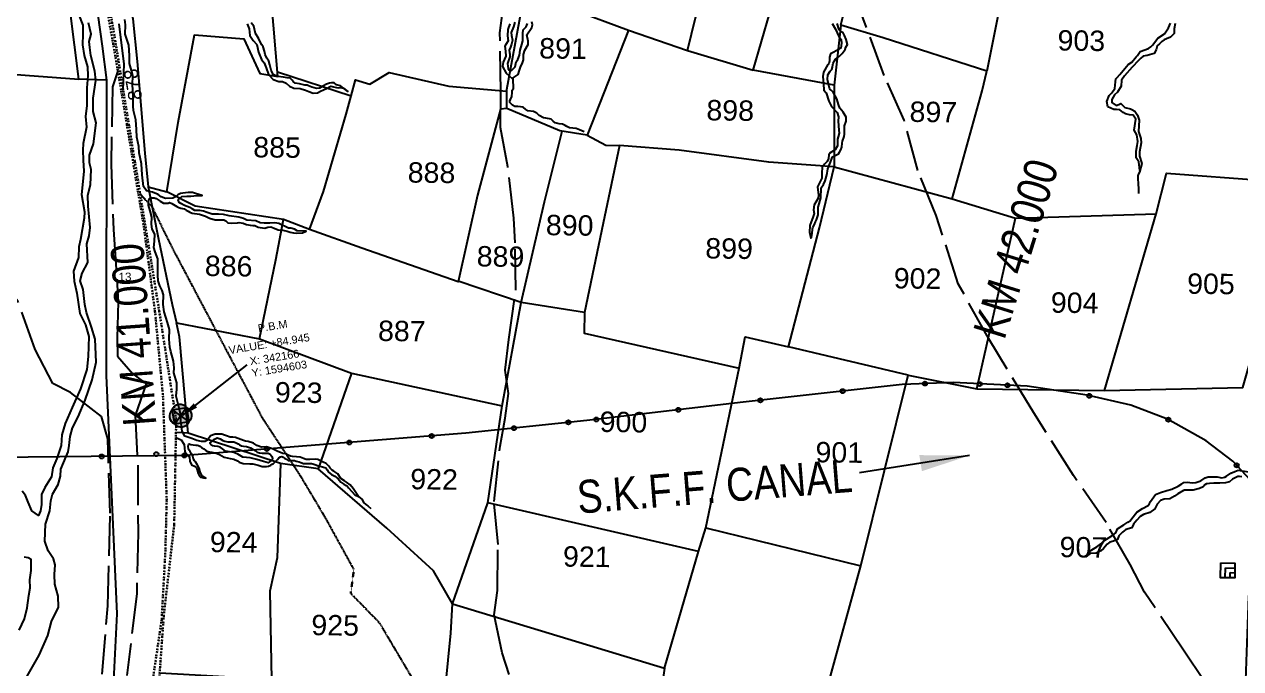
# Model space of a CAD drawing. Header units: inches. Extents: x 304037 to 460575, y 1453943 to 1639883.
# Drawn here: x 341977 to 343449, y 1594297 to 1595077 of the extents above; entities that cross this region are included whole.
import ezdxf

# ---------------------------------------------------------------- set-up
doc = ezdxf.new("R2010")
doc.units = ezdxf.units.IN
doc.header["$MEASUREMENT"] = 0
doc.header["$PDMODE"] = 33
doc.header["$PDSIZE"] = 5
for name, pattern in [('ACAD_ISO02W100', [15, 12, -3]), ('ACAD_ISO07W100', [3, 0, -3]), ('BORDER', [1.75, 0.5, -0.25, 0.5, -0.25, 0, -0.25])]:
    doc.linetypes.add(name, pattern=pattern)
for name, color, linetype in [('cahnige', 6, 'Continuous'), ('CARTTRACK', 30, 'ACAD_ISO02W100'), ('NALA', 4, 'Continuous'), ('pbms', 8, 'Continuous'), ('SQUAREWELL', 5, 'Continuous'), ('SURVEY_BND', 7, 'Continuous'), ('SURVEY_NO', 7, 'Continuous'), ('TEXT', 7, 'Continuous'), ('TITLEBLOCK', 7, 'Continuous'), ('VILLAGE_AREA', 1, 'Continuous'), ('Z LAYER', 7, 'Continuous'), ('zz', 7, 'Continuous')]:
    doc.layers.add(name, color=color, linetype=linetype)
doc.layers.add('FOOTPATH', color=150, linetype='ACAD_ISO07W100', lineweight=30)
doc.layers.add('VILL_BOUNDARY', color=6, linetype='BORDER', lineweight=30)
doc.styles.add('ARIALN', font='ARIALN.TTF')
doc.styles.get("Standard").update_dxf_attribs({"font": 'arial.ttf'})
doc.dimstyles.get("Standard").update_dxf_attribs({"dimtxt": 0.18, "dimasz": 0.18, "dimexe": 0.18, "dimexo": 0.0625, "dimgap": 0.09, "dimtad": 0, "dimtih": 1, "dimtoh": 1, "dimdec": 4, "dimzin": 0, "dimdsep": 46, "dimtxsty": 'Standard', "dimcen": 0.09, "dimadec": 0, "dimazin": 0, "dimtfac": 1, "dimtdec": 4, "dimtofl": 0, "dimtmove": 0, "dimatfit": 3, "dimfxl": 0, "dimtolj": 1, "dimtzin": 0, "dimarcsym": 0})

# ---------------------------------------------------------------- blocks, each defined once
blk = doc.blocks.new('KESAMANENIPALLE')
at = {"layer": 'CARTTRACK'}
for points in [[(481.21, 119.7), (479.54, 114.91), (478.82, 91.58), (479.3, 71.98), (480.42, 50.23), (479.94, 39.37), (480.02, 33.86), (484.51, 28.48), (488.54, 25.35), (485.13, 15.93), (485.67, 0.9), (485.49, -19.45), (484.86, -37.82), (481.54, -62.3)], [(474.12, -61.88), (476.14, -41.28), (477.22, -13.39), (476.78, 9.01), (474.95, 15.69), (465.74, 23.03), (460.44, 25.87), (455.27, 36.13), (450.28, 50.79), (442.9, 60.04), (435.32, 67.26), (431.98, 75.64), (423.47, 80.55)]]:
    blk.add_lwpolyline(points, dxfattribs=at)
at = {"layer": 'NALA'}
for points in [[(469.65, 136.93), (470.85, 133.59), (470.85, 130.93), (470.65, 127.69), (471.14, 124.45), (472.08, 121.1), (472.15, 118.33), (471.82, 114.7), (471.79, 109.4), (471.34, 106.12), (471.53, 102.9), (470.46, 98), (470.4, 96.02), (470.4, 93.02), (470.62, 89.71), (470.23, 86.56), (469.81, 82.65), (470.65, 77.43), (470.56, 75.52), (469.35, 69.14), (468.8, 66.87), (468.67, 63.74), (467.05, 59.55), (467.31, 56.57), (468.06, 53), (468.83, 46.82), (470.46, 43.35), (471.43, 39.91), (471.21, 33.85), (470.72, 29.93), (468.74, 24.11), (466.14, 18.53), (464, 13.81), (462.99, 10.41), (462.7, 7.12), (461.4, 3.22), (460.13, 0.5), (459.64, -2.28), (457.63, -5.42), (456.59, -7.56), (456.56, -10.55), (456.2, -12.43), (455.58, -13.8), (453.6, -12.37), (452.56, -9.78), (451.75, -7.73), (450.78, -6.47)], [(451.14, -62.83), (455.3, -55.86), (457.93, -50.02), (459.09, -45.83), (461.31, -41.54), (461.19, -38.17), (460.24, -34.55), (460.24, -31.68), (460.45, -28.77), (459.96, -26.92), (458.4, -24.46), (457.45, -21.58), (457.7, -16.44), (459.02, -12.46), (459.43, -9.5), (459.92, -7.45), (461.69, -4.61), (462.43, -2.07), (462.51, 0.07), (464.2, 3.79), (464.78, 5.23), (465.1, 7.16), (465.43, 9.83), (466.22, 12.42), (467.95, 15.77), (470.09, 20.7), (472.31, 26.8), (473.54, 32.1), (473.38, 39.04), (472.31, 42.62), (470.83, 47.09), (470.42, 49.56), (469.93, 54.06), (469.1, 56.69), (469.72, 58.91), (471.45, 62.12), (471.2, 67.81), (471.99, 70.16), (472.32, 72.66), (471.74, 79.11), (471.74, 82.43), (472.59, 85.47), (472.84, 90.11), (472.31, 92.19), (472.35, 94.45), (473.66, 97.86), (474.45, 104.21), (473.67, 107.54), (473.67, 111.65), (474.53, 116.93), (474.29, 119.68), (473.13, 124.49), (472.93, 126.87), (472.72, 128.71), (473.3, 130.85), (472.56, 134.26)], [(449.32, -48.22), (450.97, -44.9), (451.89, -41.61), (452.4, -37.92), (452.84, -35.58), (452.71, -33.17), (453.16, -30.39), (453.25, -27.04), (452.36, -26.5), (451.1, -26.28)]]:
    blk.add_lwpolyline(points, dxfattribs=at)
at = {"layer": 'SURVEY_BND'}
for points in [[(469.6, 267.02), (466.35, 235.82), (463.35, 222.23), (468.54, 184.55), (472.23, 161.78), (476.61, 127.25), (477.76, 116.95), (469.47, 117.35), (466.01, 147.69), (464.22, 173.22), (461.92, 196.91), (459.79, 220.53), (458.46, 234.97)], [(438.88, 150.52), (430.4, 120.75), (469.47, 117.35)], [(477.76, 116.95), (476.49, 28.07), (478.82, -43.75), (477.31, -67.77), (487.68, -74.18)]]:
    blk.add_lwpolyline(points, dxfattribs=at)
at = {"layer": 'VILL_BOUNDARY'}
blk.add_lwpolyline([(399.19, 495.64), (394.46, 460.32), (420.8, 413.01), (431.93, 392.77), (447.53, 337.02), (471.46, 328.43), (477.22, 305.4), (478.63, 295.32), (479.78, 264.29), (469.54, 237.54), (464.43, 220.95), (470.43, 190.28), (475.01, 159.65), (477.08, 145.6), (481.21, 119.7), (483.73, 103.56), (488.4, 72.93), (491.45, 47.24), (493.52, 21.71), (494.24, -9.74), (493.61, -25.59), (492.26, -45.59), (487.68, -74.18)], dxfattribs=at)
at = {"layer": 'SURVEY_NO'}
blk.add_text('13', height=2.5, dxfattribs=at).set_placement((480.62, 56.44))
blk = doc.blocks.new('KANUPURUPALLE')
at = {"layer": 'CARTTRACK'}
for points in [[(-394.23, -526.87), (-396.3, -520.6), (-398.89, -509.41), (-397.93, -502.26), (-398, -488.7), (-399.33, -476.11), (-397.78, -459.82), (-396.38, -451.58), (-395.56, -444.28), (-396.6, -437.43), (-395.64, -428.44), (-393.78, -413.86), (-394.15, -399.93), (-394.6, -392.72), (-396.59, -377.68), (-398.96, -366.12), (-398.96, -355.65), (-399.47, -338.25), (-397.7, -323.08)], [(-509.9, -356.68), (-509.73, -349), (-511.91, -333.02), (-514.82, -316.68), (-517.99, -298.82), (-521.16, -285.43), (-522.59, -275.72), (-524.6, -269.29), (-526.18, -262.75), (-526.18, -257.68), (-523.12, -249.14), (-518.89, -236.2), (-514.45, -225.65), (-510.32, -214.83), (-504.83, -203.54), (-494.68, -182.59), (-489.82, -167.4), (-483.89, -142.75), (-481.99, -135.47)], [(-189.9, -526.24), (-196.18, -517.1), (-207.86, -500.21), (-212.23, -492.1), (-219.47, -479.85), (-229.23, -466.14), (-241.13, -447.9), (-254.66, -426.3), (-263.81, -410.23), (-270.58, -390.3), (-276.17, -377.14), (-280.41, -362.35), (-286.41, -349.26), (-295.16, -326.44)]]:
    blk.add_lwpolyline(points, dxfattribs=at)
at = {"layer": 'FOOTPATH', "ltscale": 0.001}
blk.add_lwpolyline([(-389.96, -588.21), (-392.76, -578.75), (-402.7, -560.07), (-412.64, -542.55), (-421.54, -530.19), (-432.53, -512.21), (-441.06, -503.69), (-440.24, -496.68), (-448.9, -481.43), (-456.5, -469.05), (-467.72, -452.47), (-481.07, -428.09), (-494.99, -402.59), (-500.89, -390.95), (-504.52, -387.12)], dxfattribs=at)
at = {"layer": 'NALA'}
for points in [[(-396.56, -335.63), (-397.19, -337.29), (-397.19, -339.18), (-397.05, -340.59), (-397.97, -342.15), (-397.78, -343.61), (-397.68, -345.17), (-398.36, -346.92), (-398.55, -348.18), (-397.43, -350.08), (-395.73, -351.65), (-394.85, -351.07), (-393.98, -350.44), (-393.59, -349.22), (-393.2, -348.05), (-392.86, -347.32), (-392.47, -346.16), (-392.47, -344.55), (-392.08, -343.24), (-391.1, -341.63), (-391.1, -340.61), (-391.59, -338.76), (-390.12, -336.63), (-389.93, -335.85), (-390.12, -334.93)], [(-301.94, -334.17), (-300.92, -335.91), (-299.86, -338.05), (-299.23, -338.86), (-299.06, -339.98), (-299.25, -341.4), (-301.32, -342.64), (-302.25, -343.19), (-302.59, -344.14), (-302.57, -345.23), (-302.74, -346.11), (-302.97, -346.28), (-304.26, -348.6), (-304.41, -349.81), (-304.18, -352.01), (-304.12, -353.81), (-303.44, -354.66), (-302.59, -357.06), (-301.81, -358.6), (-300.08, -360.36), (-299.65, -361.61), (-299.78, -362.93), (-299.48, -365.54), (-299.46, -366.41), (-299.65, -367.51), (-299.89, -368.23), (-299.84, -369.44), (-299.84, -370.14), (-300.56, -371.35), (-301.94, -372.22), (-302.32, -372.84), (-302.42, -373.9), (-302.81, -374.77), (-303.56, -375.56), (-304.31, -376.6), (-304.35, -378.21), (-304.35, -379.75), (-305.15, -381.49), (-305.53, -382.32), (-305.26, -384.74), (-305.32, -385.61), (-305.98, -386.77), (-306.46, -387.62), (-306.65, -389.08), (-306.44, -390.16), (-306.68, -390.99), (-307.69, -393.72), (-307.75, -395.7), (-307.31, -397.41), (-307.12, -397.24), (-306.91, -396.08), (-306.91, -394.81), (-306.76, -394.23), (-306.34, -393.41), (-305.97, -392.64), (-305.7, -391.99), (-305.28, -390.54), (-305.28, -389.23), (-305.28, -388.23), (-305.03, -387.3), (-304.54, -385.54), (-304.54, -384.65), (-304.5, -383.53), (-304.47, -382.62), (-303.84, -381.6), (-303.31, -380.51), (-303.12, -379.84), (-303, -379.16), (-302.8, -378.21), (-302.72, -377.67), (-302.59, -377), (-302.24, -375.97), (-301.87, -375), (-301.73, -374.68), (-301.51, -373.87), (-301.26, -373.45), (-300.67, -373.15), (-299.57, -372.56), (-299.21, -372.01), (-298.81, -371.29), (-298.53, -370.57), (-298.49, -369.32), (-298.38, -368.74), (-297.96, -367.43), (-297.88, -366.7), (-297.88, -365.11), (-297.88, -364.22), (-297.45, -362.91), (-297.39, -362.28), (-297.39, -361.68), (-298.36, -360.2), (-299.27, -359.09), (-299.72, -357.99), (-299.95, -357.29), (-300.19, -356.3), (-300.74, -355.43), (-301.37, -354.45), (-301.96, -353.86), (-302.24, -353.61), (-302.43, -353.27), (-303.04, -350.66), (-303.02, -349.33), (-302.28, -348.2), (-301.85, -347.72), (-301.64, -347.06), (-301.56, -346.38), (-301.43, -345.83), (-301.05, -345.17), (-300.75, -344.69), (-300.31, -344.31), (-299.74, -343.86), (-299.33, -343.46), (-298.89, -342.97), (-298.02, -341.86), (-297.75, -341.16), (-297.33, -340.34), (-297.73, -338.91), (-298.21, -337.71), (-298.62, -336.96), (-299.19, -336.6), (-299.82, -336.05), (-300.48, -334.2)], [(-210.9, -376.26), (-211.3, -373.71), (-212.05, -372.46), (-212.05, -370.58), (-211.8, -368.91), (-211.68, -367.66), (-211.93, -365.78), (-212.72, -364.36), (-212.3, -361.17), (-213.14, -359.96), (-214.23, -359.88), (-215.35, -359.59), (-216.02, -359.25), (-217.02, -358.5), (-218.03, -358.42), (-218.82, -358.42), (-220.57, -357.67), (-220.87, -356.08), (-220.28, -354.33), (-219.45, -353.45), (-218.61, -352.2), (-218.44, -350.2), (-218.32, -349.37), (-217.94, -348.95), (-217.15, -348.07), (-214.8, -345.11), (-213.68, -344.44), (-212.42, -342.82), (-212.09, -342.4), (-211.34, -341.19), (-208.92, -340.27), (-208.16, -339.81), (-207.7, -339.36), (-206.16, -337.23), (-204.28, -335.93), (-203.06, -334.2), (-202.56, -332.74)], [(-179.79, -465.87), (-180.45, -465.82), (-180.91, -465.82), (-182.47, -466.58), (-183.39, -467.38), (-184.56, -467.67), (-186.23, -467.84), (-187.94, -467.88), (-189.19, -467.96), (-190.07, -468.09), (-190.61, -468.38), (-191.11, -469), (-192.16, -469.5), (-193.99, -469.96), (-195.54, -470.05), (-196.5, -470.05), (-196.88, -470.13), (-198.46, -471.13), (-199.42, -471.8), (-200.8, -472.59), (-202.47, -472.76), (-203.52, -473.18), (-204.52, -474.22), (-205.23, -475.64), (-206.66, -476.77), (-208.46, -477.31), (-209.46, -477.9), (-210.42, -479.07), (-211.38, -480.23), (-211.88, -481.32), (-213.59, -481.86), (-214.6, -482.61), (-215.64, -483.7), (-216.07, -484.8), (-217.15, -485.34), (-218.24, -485.59), (-219.03, -486.18), (-220.12, -487.51), (-220.87, -488.18), (-222.25, -488.93), (-224, -489.05), (-225.3, -490.01), (-224.04, -488.26), (-222.04, -487.01), (-220.95, -486.13), (-219.99, -485.26), (-217.66, -483.76), (-216.57, -482.8), (-216.03, -481.67), (-214.23, -480.46), (-213.02, -479.63), (-212.39, -479.25), (-211.93, -478.58), (-210.42, -476.73), (-208.83, -475.6), (-207.16, -474.64), (-206.79, -474.06), (-206.45, -473.52), (-205.03, -471.38), (-203.56, -470.8), (-201.69, -470.18), (-200.22, -469.76), (-198.43, -468.88), (-197.38, -468.13), (-196.8, -467.76), (-195.71, -467.67), (-194.34, -467.8), (-193.21, -467.76), (-192.33, -467.46), (-191.79, -467.17), (-190.49, -466.3), (-189.62, -466), (-187.82, -465.96), (-186.99, -466), (-185.61, -466.21), (-184.77, -466.09), (-184.23, -465.75), (-183.04, -464.86), (-181.83, -464.32), (-180.87, -463.95), (-177.86, -464.36)], [(-201.14, -332.89), (-201.43, -334.39), (-201.43, -335.81), (-202.43, -336.93), (-203.6, -337.43), (-204.31, -337.72), (-205.02, -338.22), (-205.65, -338.85), (-206.36, -339.48), (-206.58, -340.66), (-207.16, -341.79), (-209.21, -342.33), (-210.42, -342.62), (-211.13, -343.21), (-211.8, -343.83), (-213.63, -345.88), (-215.81, -348.46), (-216.65, -349.74), (-216.77, -351.49), (-217.77, -353.29), (-218.69, -354.08), (-219.4, -355.45), (-219.4, -356.29), (-218.15, -357.16), (-217.36, -356.87), (-216.77, -356.62), (-215.56, -357.79), (-213.97, -358.17), (-213.56, -358.29), (-212.6, -358.75), (-211.84, -359.92), (-211.3, -361.38), (-211.43, -363.05), (-211.47, -364.8), (-210.8, -366.83), (-210.67, -368.12), (-211.13, -370.71), (-211.09, -371.96), (-210.38, -374.13), (-211.01, -376.69), (-211.43, -377.4), (-211.55, -377.9), (-211.47, -378.4), (-211.47, -378.98), (-211.38, -379.77), (-211.34, -380.19), (-211.22, -381.57), (-211.22, -382.61), (-211.22, -382.99)], [(-439.2, -475.22), (-440.78, -472.81), (-441.71, -471.73), (-442.78, -471.05), (-443.3, -470.65), (-444.43, -469.92), (-445.38, -468.61), (-446.54, -467.87), (-446.98, -467.56), (-447.59, -467), (-448.01, -466.42), (-448.77, -465.6), (-449.71, -465.26), (-451.28, -464.49), (-451.84, -464.39), (-453.63, -464.48), (-454.74, -464.48), (-455.49, -464.21), (-456.51, -463.88), (-457.55, -463.75), (-458.72, -463.65), (-459.35, -463.55), (-459.99, -463.26), (-460.73, -462.95), (-461.56, -462.85), (-463.29, -462.18), (-464.66, -461.47), (-466.35, -460.92), (-467.83, -461.1), (-469.27, -460.56), (-470.22, -459.92), (-471.79, -459.45), (-472.56, -459.35), (-473.16, -459.12), (-475.58, -458.3), (-476.35, -458.22), (-477.13, -458.2), (-478.24, -457.91), (-478.78, -457.68), (-479.57, -457.4), (-481.02, -457.37), (-481.51, -457.37), (-482.92, -457.91), (-483.74, -459.18), (-484.44, -459.59), (-485.47, -459.64), (-486.88, -459.33), (-488.32, -458.8), (-490.46, -458.12), (-491.24, -456.68), (-491.69, -453.59), (-491.67, -451.94), (-492.24, -449.88), (-493.16, -446.44), (-492.96, -444.36), (-492.96, -442.46), (-493.87, -439.56), (-493.87, -438.1), (-494.09, -436.09), (-494.85, -433.3), (-495.24, -432.04), (-495.39, -429.69), (-495.39, -426.79), (-495.97, -424.74), (-496.47, -423.17), (-497.02, -421.66), (-497.3, -419.54), (-497.3, -416.7), (-497.64, -415.42), (-498.38, -413.99), (-498.85, -412.52), (-498.98, -410.85), (-499.03, -407.86), (-499.08, -406.11), (-499.84, -404.09), (-500.29, -402.81), (-500.08, -400.88), (-500.05, -398.83), (-500.83, -397.42), (-501.02, -395.93), (-501.02, -393.87), (-501.54, -392.05), (-501.99, -390.33), (-501.99, -389.39), (-501.83, -388.47), (-501.33, -388.21), (-500.36, -388.21), (-499.79, -388.39), (-498.64, -389.1), (-497.67, -389.7), (-496.28, -389.65), (-495.84, -389.47), (-495.19, -389.73), (-494.64, -390.07), (-493.72, -390.59), (-493.09, -390.93), (-492.52, -391.11), (-491.53, -391.27), (-490.9, -391.63), (-490.35, -391.92), (-489.9, -392.26), (-489.17, -392.52), (-486.96, -392.82), (-485.24, -393.34), (-484.09, -393.94), (-482.34, -394.36), (-481.11, -394.36), (-479.88, -394.36), (-479.22, -394.67), (-478.65, -395.27), (-477.47, -395.27), (-475.8, -395.22), (-475.3, -395.12), (-474.12, -395.22), (-473.44, -395.56), (-473.13, -395.64), (-472.11, -395.87), (-471.25, -395.87), (-470.7, -395.93), (-469.71, -396.34), (-469.16, -396.5), (-467.78, -396.63), (-466.84, -396.32), (-466.01, -396.24), (-465.01, -396.61), (-463.83, -397.05), (-462.5, -397.21), (-461.22, -397.49), (-460.28, -397.7), (-459.36, -397.94), (-458.42, -397.96), (-456.7, -397.83), (-455.57, -397.36), (-458.26, -397.34), (-459.02, -396.79), (-460.15, -396.53), (-460.85, -396.53), (-463.68, -395.27), (-464.8, -395.09), (-466.27, -395.17), (-468.02, -395.2), (-469.17, -395.09), (-470.42, -394.54), (-473.09, -394.39), (-474.09, -393.94), (-475.45, -393.55), (-478.31, -393.15), (-479.99, -392.78), (-481.4, -392.71), (-483.28, -392.71), (-484.75, -392.26), (-485.87, -391.9), (-486.97, -391.74), (-488.41, -391.69), (-489.19, -391.3), (-489.92, -390.9), (-490.63, -390.62), (-491.42, -390.33), (-492.54, -389.78), (-493.01, -389.47), (-493.32, -388.63), (-492.7, -388.03), (-492.28, -387.64), (-490.79, -387.56), (-489.61, -387.51), (-487.86, -387.32), (-486.32, -387.27), (-488.23, -386.75), (-489.17, -386.46), (-490.47, -386.46), (-491.96, -386.65), (-492.64, -386.8), (-493.46, -387.19), (-493.95, -387.74), (-494.95, -388.21), (-497.04, -388.29), (-498.35, -387.85), (-499.21, -387.17), (-500.93, -386.54), (-502.66, -386.18), (-503.54, -384.9), (-503.98, -381.48), (-504.24, -378.19), (-504.95, -375.04), (-505.11, -373.15), (-505.76, -370.39), (-505.84, -368.19), (-506.05, -365.34), (-506.78, -362.55), (-506.94, -361.3), (-506.94, -357.98), (-507.23, -355.05), (-507.12, -352.32), (-507.57, -350.78), (-508.19, -348.77), (-508.19, -346.45), (-508.43, -343.4), (-509.53, -340.14), (-509.53, -337.45), (-509.71, -335.84)], [(-473.8, -336.63), (-473.2, -338.14), (-472.91, -340.02), (-471.95, -341.49), (-470.85, -342.64), (-470.32, -344.89), (-469.41, -347.09), (-468.63, -348.08), (-468.02, -349.5), (-467.26, -351.46), (-465.9, -352.93), (-464.23, -353.45), (-463.11, -353.45), (-462.09, -353.89), (-461.12, -354.81), (-459.84, -355.36), (-457.9, -355.49), (-456.41, -355.9), (-455.34, -356.27), (-454.11, -356.79), (-452.83, -356.66), (-451.97, -356.14), (-450.22, -355.36), (-448.91, -354.63), (-448.13, -354.84), (-447.29, -355.05), (-446.61, -355.05), (-446.19, -355.02), (-445.23, -355.21), (-443.95, -356.15), (-446.12, -354.55), (-447.24, -354.21), (-447.95, -353.64), (-448.73, -353.61), (-449.38, -353.8), (-450.2, -354.06), (-451.32, -354.71), (-452.29, -355.26), (-453.1, -355.42), (-454.48, -355.05), (-455.53, -354.63), (-455.87, -354.42), (-456.6, -354.4), (-458.16, -354.11), (-459.39, -353.85), (-459.99, -353.45), (-460.28, -353.01), (-460.93, -352.49), (-461.77, -352.36), (-462.9, -352.2), (-464.57, -352.02), (-465.35, -351.76), (-465.96, -351.39), (-466.56, -350.19), (-466.9, -348.6), (-467.21, -347.5), (-467.89, -346.67), (-468.39, -345.62), (-468.52, -344.58), (-468.99, -343.38), (-469.36, -342.78), (-469.86, -341.84), (-470.4, -340.82), (-471.24, -339.46), (-471.77, -337.35), (-472.6, -336.38)], [(-395.1, -335.06), (-395.49, -336.46), (-396.18, -338.11), (-396.03, -339.07), (-395.7, -340.43), (-396.06, -341.54), (-396.33, -342.5), (-396.66, -343.39), (-396.57, -343.99), (-396.45, -344.47), (-396.45, -345.31), (-397.11, -347.29), (-397.05, -348.01), (-396.87, -348.88), (-396.63, -349.18), (-395.97, -349.3), (-395.49, -348.91), (-394.89, -348.23), (-394.56, -346.76), (-394.08, -346.07), (-393.66, -344.81), (-393.48, -343.31), (-392.97, -341.59), (-392.73, -340.57), (-392.73, -339.49), (-392.73, -338.41), (-392.7, -337.27), (-391.8, -336.43), (-391.41, -335.42)], [(-374.3, -367.01), (-375.7, -366.5), (-376.74, -366.1), (-377.71, -366.04), (-378.67, -365.96), (-379.42, -365.59), (-379.93, -365.24), (-380.71, -364.92), (-381.75, -364.84), (-382.93, -364.52), (-383.47, -364.03), (-384.06, -363.5), (-385.64, -363.23), (-386.34, -363.1), (-387.65, -362.43), (-388.28, -361.74), (-389.27, -361.26), (-390.96, -361.13), (-391.6, -360.7), (-392.32, -360.03), (-393.9, -359.9), (-394.79, -359.9), (-395.46, -359.49), (-396.32, -358.77), (-396.26, -358.13), (-396.02, -357.65), (-395.73, -356.95), (-395.62, -355.81), (-395.65, -355.14), (-395.27, -354.61), (-395.24, -353.94), (-395.27, -353.54), (-395.41, -352.81), (-395.42, -351.45)], [(-493.07, -458.52), (-491.48, -459.17), (-490.58, -460.61), (-490.48, -461.68), (-490.41, -462.66), (-490.1, -463.3), (-489.3, -463.79), (-488.94, -464.28), (-488.84, -465.42), (-488.32, -466.56), (-487.45, -466.9), (-487.01, -467.31), (-486.77, -467.67), (-486.7, -468), (-486.39, -469.08), (-485.92, -469.86), (-485.62, -470.07), (-484.8, -470.27), (-484.08, -470.39), (-485.21, -469.78), (-485.74, -468.59), (-486.11, -467.43), (-486.34, -467.04), (-486.65, -466.43), (-487.24, -465.67), (-487.5, -465.32), (-487.83, -464.9), (-488.12, -463.73), (-488.47, -463.2), (-488.84, -462.63), (-489.14, -462.19), (-489.28, -461.85), (-489.38, -461.1), (-489.33, -460.7), (-489.27, -460.51), (-489.12, -460.33), (-488.61, -460.53), (-487.93, -460.67), (-487.17, -460.69), (-486.8, -460.72), (-486.42, -460.79), (-485.98, -461.05), (-485.47, -461.37), (-484.84, -461.8), (-484.23, -462.26), (-483.79, -462.47), (-482.86, -462.68), (-482.43, -462.68), (-481.12, -463.02), (-480.41, -463.24), (-480.13, -463.35), (-478.8, -464.14), (-477, -464.55), (-475.92, -464.74), (-474.86, -465.12), (-474.33, -465.53), (-473.79, -465.71), (-473.14, -465.89), (-471.23, -465.97), (-470.33, -466.03), (-468.75, -466.37), (-467.59, -466.71), (-466.33, -466.74), (-465.74, -466.64), (-465.1, -466.35), (-464.71, -466.05), (-464.23, -465.79), (-463.07, -464.63), (-462.76, -464.09), (-462.2, -463.85), (-461.83, -463.75), (-461.43, -463.89), (-460.93, -464.25), (-460.44, -464.53), (-459.96, -464.83), (-459.67, -464.89), (-459.21, -464.89), (-458.13, -464.89), (-457.59, -465.01), (-456.77, -465.23), (-456.22, -465.43), (-455.48, -465.66), (-454.73, -465.66), (-454.21, -465.66), (-453.86, -465.66), (-453.16, -465.66), (-452.69, -465.77), (-451.84, -466.03), (-451.11, -466.36), (-449.82, -466.56), (-448.85, -466.89), (-448.46, -467.43), (-448.07, -468.16), (-447.2, -468.81), (-446.22, -469.27), (-445.22, -470.1), (-444.38, -471.01), (-443.55, -471.62), (-442.8, -472.01), (-442.42, -472.27), (-442.11, -472.65), (-440.26, -474.66), (-439.2, -475.22), (-438.12, -476.04), (-437.64, -476.95), (-436.94, -477.51), (-436.43, -477.88), (-435.52, -478.7)]]:
    blk.add_lwpolyline(points, dxfattribs=at)
blk.add_lwpolyline([(-464.69, -464.76), (-465.83, -465.6), (-467.25, -465.31), (-469.17, -464.7), (-471.11, -464.21), (-473.32, -464.04), (-474.83, -463.25), (-475.94, -462.73), (-478.41, -462.35), (-479.31, -461.74), (-480.04, -461.25), (-480.73, -461.05), (-481.63, -460.99), (-482.21, -460.84), (-482.8, -460.5), (-483.06, -460.06), (-481.75, -458.93), (-481.31, -458.67), (-480.94, -458.52), (-480.04, -458.73), (-479.22, -459.22), (-478.64, -459.45), (-477.8, -459.62), (-476.75, -459.62), (-476.03, -459.62), (-475.3, -459.89), (-474.72, -460.21), (-474.37, -460.41), (-473.76, -460.7), (-473.18, -460.84), (-472.31, -460.93), (-471.7, -461.08), (-471.09, -461.31), (-470.65, -461.54), (-469.55, -462.18), (-469.08, -462.53), (-468.44, -462.7), (-467.69, -462.82), (-466.52, -462.82), (-465.86, -462.79), (-465.27, -463.11), (-465.01, -463.43), (-464.84, -463.72), (-464.58, -464.36)], close=True, dxfattribs=at)
at = {"layer": 'SQUAREWELL'}
for points in [[(-185.61, -491.24), (-181.45, -491.24), (-181.45, -495.65), (-185.61, -495.65)], [(-184.22, -492.72), (-181.45, -492.72), (-181.45, -495.65), (-184.22, -495.65)], [(-182.79, -494.1), (-181.45, -494.1), (-181.45, -495.65), (-182.79, -495.65)]]:
    blk.add_lwpolyline(points, close=True, dxfattribs=at)
at = {"layer": 'SURVEY_BND'}
for points in [[(-523.02, -260.37), (-518.36, -281.01), (-515.68, -295.96), (-512.89, -308.35), (-509.02, -327.65), (-507.35, -335.62), (-505.9, -348.2), (-503.33, -375.04), (-502.19, -385.01), (-496.7, -386.31), (-493.61, -365.94), (-489.15, -340.09), (-474.7, -341.03), (-469.88, -351.23), (-464.57, -352.02), (-466.71, -329.96), (-469.54, -302.6), (-470.18, -297.42), (-491.27, -294.09), (-490.68, -286.67), (-487.46, -273.9)], [(-299.34, -334.72), (-301.04, -352.31), (-324.92, -348.28), (-320.26, -331.37), (-319.2, -318.84), (-329.69, -315.47), (-323.72, -296.08), (-318.14, -297.05), (-316.58, -285.8), (-313.2, -268.15), (-311.86, -258.21)], [(-254.01, -291.49), (-250.09, -314.2), (-256.32, -347.62), (-286.9, -338.21), (-299.34, -334.72), (-295.33, -316.57), (-291.86, -299.8), (-286.08, -270.74), (-283.53, -258.51)], [(-357.53, -284.24), (-364.97, -316.68), (-365.83, -321.06), (-373.98, -319.04), (-378.18, -331.12), (-361.73, -336.99), (-344.3, -342.77), (-337.46, -312.95), (-329.69, -315.47)], [(-265.98, -385.27), (-247.23, -390.7), (-205.94, -388.85), (-203.12, -376.92), (-174.14, -378.63), (-175.25, -347.78), (-174.62, -320.8), (-174.43, -309.56), (-203.12, -305.29)], [(-361.73, -336.99), (-373.45, -368), (-381.45, -366.81), (-397.12, -360.47), (-397.25, -354.93), (-391.42, -320.75), (-390.41, -316.57), (-386.89, -317.27)], [(-344.3, -342.77), (-324.92, -348.28)], [(-301.04, -352.31), (-300.72, -376.31), (-265.98, -385.27), (-257.54, -353.39), (-256.32, -347.62)], [(-464.7, -350.66), (-442.88, -357.44), (-441.72, -352.64), (-437.44, -353.92), (-431.88, -350.39), (-414.28, -354.21), (-397.24, -355.39)], [(-397.12, -360.47), (-398.96, -360.7), (-405.39, -386.15), (-410.78, -411.65), (-439.2, -402.11), (-454.68, -396.85), (-450.7, -385.59), (-444.34, -362.78), (-442.88, -357.44)], [(-392.13, -417.49), (-385.68, -387.79), (-380.81, -366.91)], [(-373.45, -368), (-367.89, -370.9), (-363.85, -370.94), (-368.35, -393.79), (-373.49, -420.19), (-392.13, -417.49)], [(-373.49, -420.19), (-373.56, -426.24), (-327.81, -435.97), (-326.2, -426.65), (-313.45, -429.45), (-304.78, -394.39), (-300.72, -376.31), (-319.96, -375.25), (-346.37, -372.09), (-363.85, -370.94)], [(-220.4, -441.06), (-179.79, -439.63), (-172.19, -411.32), (-174.14, -378.63)], [(-502.19, -385.01), (-498.92, -400.28), (-494.67, -419.51), (-493.35, -424.86), (-468.92, -429.21), (-464.45, -405.89), (-462.26, -394.06)], [(-454.68, -396.85), (-462.26, -394.06), (-488.28, -390.41), (-496.7, -386.31)], [(-257.97, -441.06), (-220.4, -441.06), (-205.94, -388.85)], [(-278.22, -437.36), (-257.97, -441.06), (-247.23, -390.7)], [(-468.92, -429.21), (-441.76, -438.96), (-397.31, -447.93), (-392.13, -417.49), (-410.74, -411.45)], [(-441.76, -438.96), (-451.1, -467.16), (-462.25, -465.8), (-489.44, -457.27), (-492.38, -428.97), (-493.35, -424.86)], [(-337.01, -483.02), (-291.37, -493.6), (-278.22, -437.36), (-313.45, -429.45)], [(-339.06, -489.99), (-337.01, -483.02), (-327.81, -435.97)], [(-169.84, -440.64), (-173.82, -478.02), (-177.32, -500.98), (-177.91, -525.66), (-178.56, -551.65), (-234.44, -537.99), (-235.68, -542.12), (-266.36, -536.39), (-301.61, -532.91), (-291.37, -493.6)], [(-411.13, -506.35), (-401.12, -476.51), (-397.31, -447.93)], [(-489.44, -457.27), (-493.06, -457.06)], [(-462.25, -465.8), (-462.85, -493.53), (-464.8, -503.37), (-464.05, -529.37), (-496.88, -527.93)], [(-464.05, -529.37), (-428.47, -535.39), (-413.44, -537.81), (-411.54, -514.98), (-411.13, -506.35), (-416.8, -496.7), (-430.71, -484.35), (-451.1, -467.16)], [(-348.6, -524.46), (-339.06, -489.99), (-401.12, -476.51)], [(-411.13, -506.35), (-348.6, -524.46), (-351.12, -543.98), (-350.43, -596.49)]]:
    blk.add_lwpolyline(points, dxfattribs=at)
at = {"layer": 'VILL_BOUNDARY'}
blk.add_lwpolyline([(-601.69, 24.1), (-605.93, -26.65), (-576.37, -75.99), (-566.89, -91.98), (-548.31, -145.96), (-523.97, -154.48), (-515.52, -182.82), (-512.3, -215.83), (-522.09, -240.29), (-525.48, -248.68), (-528.18, -259.47), (-519.9, -301.81), (-512.47, -342.1), (-506.22, -377.52), (-498.45, -421.39), (-493.04, -453.44), (-493.2, -484.25), (-495.9, -510.9), (-497.42, -537.2)], dxfattribs=at)
blk.add_lwpolyline([(-601.69, 24.1), (-605.93, -26.65), (-576.37, -75.99), (-566.89, -91.98), (-548.31, -145.96), (-523.97, -154.48), (-515.52, -182.82), (-512.3, -215.83), (-522.09, -240.29), (-525.48, -248.68), (-528.18, -259.47), (-519.9, -301.81), (-512.47, -342.1), (-506.22, -377.52), (-498.45, -421.39), (-493.04, -453.44), (-493.2, -484.25), (-495.9, -510.9), (-497.42, -537.2)], dxfattribs=at)
at = {"layer": 'SURVEY_NO'}
for s, p in [('903', (-235.62, -341.25)), ('891', (-387.86, -345.64)), ('898', (-338.5, -363.18)), ('897', (-278.81, -362.82)), ('885', (-471.47, -375.85)), ('888', (-426, -382.66)), ('890', (-385.2, -397.58)), ('899', (-338.27, -403.79)), ('889', (-405.39, -407.05)), ('886', (-485.22, -410.94)), ('902', (-282.79, -411.84)), ('905', (-196.58, -412.25)), ('904', (-236.55, -418.36)), ('887', (-434.09, -429.35)), ('923', (-464.14, -447.84)), ('900', (-368.62, -455.22)), ('901', (-305.09, -463.29)), ('922', (-424.02, -472.82)), ('907', (-233, -490.21)), ('924', (-482.65, -492.1)), ('921', (-378.85, -494.96)), ('925', (-452.5, -516.12))]:
    blk.add_text(s, height=6, dxfattribs=at).set_placement(p)
blk.add_text('878', height=4, rotation=100.7366, dxfattribs=at).set_placement((-504.23, -359.16))

msp = doc.modelspace()

# ---------------------------------------------------------------- hatches: boundary and pattern name
at = {"layer": 'pbms'}
h = msp.add_hatch(color=256, dxfattribs=at)
h.set_gradient(color1=(31, 17, 238), color2=(36, 21, 239), one_color=1, tint=0.51, name='CYLINDER')
h.paths.add_polyline_path([(342156.4, 1594610.5, 0.496905), (342159.3, 1594593.1)])
h.paths.add_polyline_path([(342156.4, 1594610.5), (342173.8, 1594613.3, 0.614852)])
h.paths.add_polyline_path([(342173.8, 1594613.3), (342176.6, 1594595.9, 0.494298)])
h.paths.add_polyline_path([(342159.3, 1594593.1, 0.585376), (342176.6, 1594595.9)])
h = msp.add_hatch(color=256, dxfattribs=at)
h.set_gradient(color1=(67, 190, 65), color2=(71, 191, 69), one_color=1, tint=0.51, name='CYLINDER')
h.paths.add_polyline_path([(342166.5, 1594603.2), (342173.8, 1594613.3), (342156.4, 1594610.5)])
h.paths.add_polyline_path([(342159.3, 1594593.1), (342166.5, 1594603.2), (342156.4, 1594610.5)])
h.paths.add_polyline_path([(342159.3, 1594593.1), (342176.6, 1594595.9), (342166.5, 1594603.2)])
h.paths.add_polyline_path([(342176.6, 1594595.9), (342173.8, 1594613.3), (342166.5, 1594603.2)])

# ---------------------------------------------------------------- linework, layer by layer
msp.add_lwpolyline([(342173.8, 1594613.3), (342159.3, 1594593.1)])
at = {"color": 1}
for p in [(342967.2, 1594633.2), (342967.2, 1594633.2), (343066.7, 1594642.3), (343066.7, 1594642.3), (343166.6, 1594640.3), (343166.6, 1594640.3), (342867.8, 1594622.1), (342867.8, 1594622.1), (343265.7, 1594627.5), (343265.7, 1594627.5), (342768.5, 1594610.5), (342768.5, 1594610.5), (342569.7, 1594588.3), (342569.7, 1594588.3), (342669.2, 1594598.8), (342669.2, 1594598.8), (343361.2, 1594598.7), (343361.2, 1594598.7), (342470.2, 1594578.9), (342470.2, 1594578.9), (342270.8, 1594563.1), (342270.8, 1594563.1), (342370.5, 1594571), (342370.5, 1594571), (342071.1, 1594554.1), (342071.1, 1594554.1), (342171.1, 1594555.2), (342171.1, 1594555.2), (343443.9, 1594543.3), (343443.9, 1594543.3)]:
    msp.add_point(p, dxfattribs=at)
for p in [(343133, 1594641.7), (342635.6, 1594595.4), (342137.1, 1594556.9)]:
    msp.add_point(p)
at = {"layer": 'pbms'}
msp.add_lwpolyline([(342156.4, 1594610.5, -0.614852), (342173.8, 1594613.3, -0.494298), (342176.6, 1594595.9, -0.585376), (342159.3, 1594593.1, -0.496905), (342156.4, 1594610.5)], format="xyb", close=True, dxfattribs=at)
msp.add_lwpolyline([(342156.4, 1594610.5), (342173.8, 1594613.3), (342176.6, 1594595.9), (342159.3, 1594593.1)], close=True, dxfattribs=at)
msp.add_lwpolyline([(342156.4, 1594610.5), (342176.6, 1594595.9)], dxfattribs=at)
at = {"layer": 'zz', "color": 1, "ltscale": 10}
msp.add_polyline3d([(343724.7, 1594049, 0), (343578.6, 1594354.3, 0), (343543.4, 1594419.3, 0), (343507.9, 1594471.5, 0), (343471.5, 1594513.5, 0), (343439.3, 1594548.3, 0), (343407.1, 1594573.1, 0), (343360.2, 1594599.3, 0), (343315.9, 1594616.2, 0), (343262.8, 1594628.1, 0), (343190.6, 1594639.1, 0), (343101.3, 1594643.6, 0), (343039.4, 1594641.3, 0), (342847.1, 1594619.8, 0), (342658, 1594597.5, 0), (342511.4, 1594582.2, 0), (342172.2, 1594555.2, 0), (341943.6, 1594552.7, 0)], dxfattribs=at)

# ---------------------------------------------------------------- block references
at = {"xscale": 4.020763763909134, "yscale": 4.020763763866853, "zscale": 4.020763763886584, "rotation": 0.7442163432969744}
msp.add_blockref('KESAMANENIPALLE', (340162.1, 1594514.4), dxfattribs=at)
at = {"layer": 'VILLAGE_AREA', "xscale": 4.11690545397391, "yscale": 4.116905454022344, "zscale": 4.116905453970031, "rotation": 359.2242586303323}
msp.add_blockref('KANUPURUPALLE', (344216, 1596437.2), dxfattribs=at)

# ---------------------------------------------------------------- texts
at = {"layer": 'cahnige', "color": 1, "extrusion": (-0.004527, 0.00163, 0.999988), "style": 'ARIALN'}
msp.add_text('KM 42.000', height=40, rotation=72.5961, dxfattribs=at).set_placement((343159.2, 1594694.5, 1046))
at = {"layer": 'cahnige', "color": 1, "extrusion": (-0.004809, -0.000143229, 0.999988), "style": 'ARIALN'}
msp.add_text('KM 41.000', height=40, rotation=94.1057, dxfattribs=at).set_placement((342133.3, 1594592.2, -1873.7))
at = {"layer": 'TEXT', "color": 1}
for s, height, p in [('P.B.M', 9.48, (342260.8, 1594704.4)), ('VALUE: +84.945', 9.484, (342225.5, 1594677.9)), ('X: 342166', 9.48, (342251, 1594664.5)), ('Y: 1594603', 9.48, (342253.2, 1594650.3))]:
    msp.add_text(s, height=height, rotation=9.3249, dxfattribs=at).set_placement(p)
at = {"layer": 'TITLEBLOCK', "color": 1, "extrusion": (-0.000180583, 0.004808, 0.999988), "style": 'ARIALN'}
msp.add_text('S.K.F.F. CANAL', height=40, rotation=4.5508, dxfattribs=at).set_placement((342647.7, 1594466.7, 7603.9))

# ---------------------------------------------------------------- leaders
at = {"layer": 'CARTTRACK', "color": 1, "linetype": 'ByBlock'}
msp.add_leader([(343120.8, 1594555.4), (342987.5, 1594534.1)], dimstyle='Standard', override={"dimasz": 60, "dimgap": 0.09, "dimtad": 0}, dxfattribs=at)
at = {"layer": 'Z LAYER', "color": 6, "linetype": 'ByBlock'}
msp.add_leader([(342168.6, 1594603.5), (342246.8, 1594665.1)], dimstyle='Standard', override={"dimasz": 20, "dimgap": 0.09, "dimtad": 0}, dxfattribs=at)

doc.saveas('drawing.dxf')
